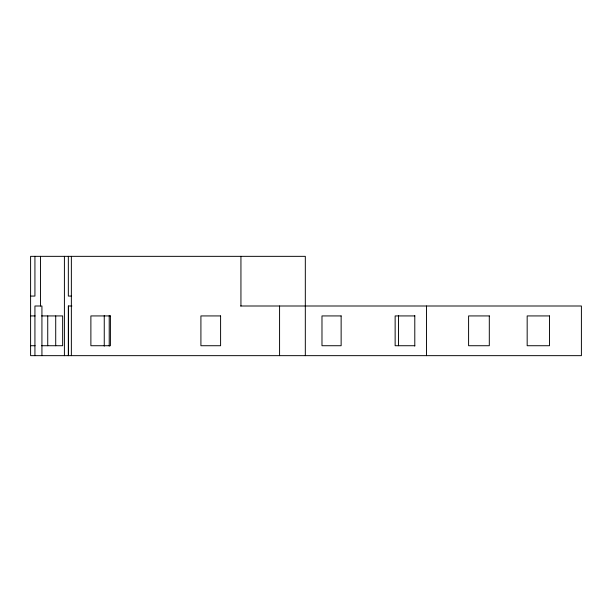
<?xml version="1.0" encoding="UTF-8"?>
<svg xmlns="http://www.w3.org/2000/svg" width="612" height="612" viewBox="0 0 612 612"><rect width="100%" height="100%" fill="white"/><g stroke="black" fill="none" stroke-linecap="round" stroke-linejoin="round"><path stroke-width="0.92" d="M30.6 296.07L34.93 296.07L34.93 256.344M71.359 296.07L68.337 296.07L68.337 256.344M71.895 306L68.337 306L68.337 355.656M240.631 306L581.4 306L581.4 355.656L30.6 355.656L30.6 256.344L305.319 256.344L305.319 355.656M30.6 315.93L35.114 315.93M41.67 315.93L62.646 315.93L62.646 345.726L41.67 345.726M414.791 315.93L395.138 315.93L395.138 345.726L414.791 345.726M30.6 345.726L35.114 345.726M426.48 306L426.48 355.656M414.791 315.547L414.791 346.109M398.481 315.455L398.481 345.726M279.577 306L279.577 355.656M240.937 256.344L240.937 306M109.219 315.547L109.219 346.109M104.254 315.547L104.254 346.109M71.359 256.344L71.359 355.656M68.445 306L68.445 355.656M64.405 256.344L64.405 355.656M55.715 315.93L55.715 345.726M47.736 315.93L47.736 345.726M41.93 355.656L41.93 306L34.93 306L34.93 355.656M40.53 256.344L40.53 306M110.412 315.93L90.882 315.93L90.882 345.726L110.412 345.726L110.412 315.93M220.595 315.93L200.912 315.93L200.912 345.726L220.595 345.726L220.595 315.93M341.136 315.93L321.981 315.93L321.981 345.726L341.136 345.726L341.136 315.93M489.302 315.93L468.593 315.93L468.593 345.726L489.302 345.726L489.302 315.93M549.5 315.93L527.169 315.93L527.169 345.726L549.5 345.726L549.5 315.93"/></g></svg>
